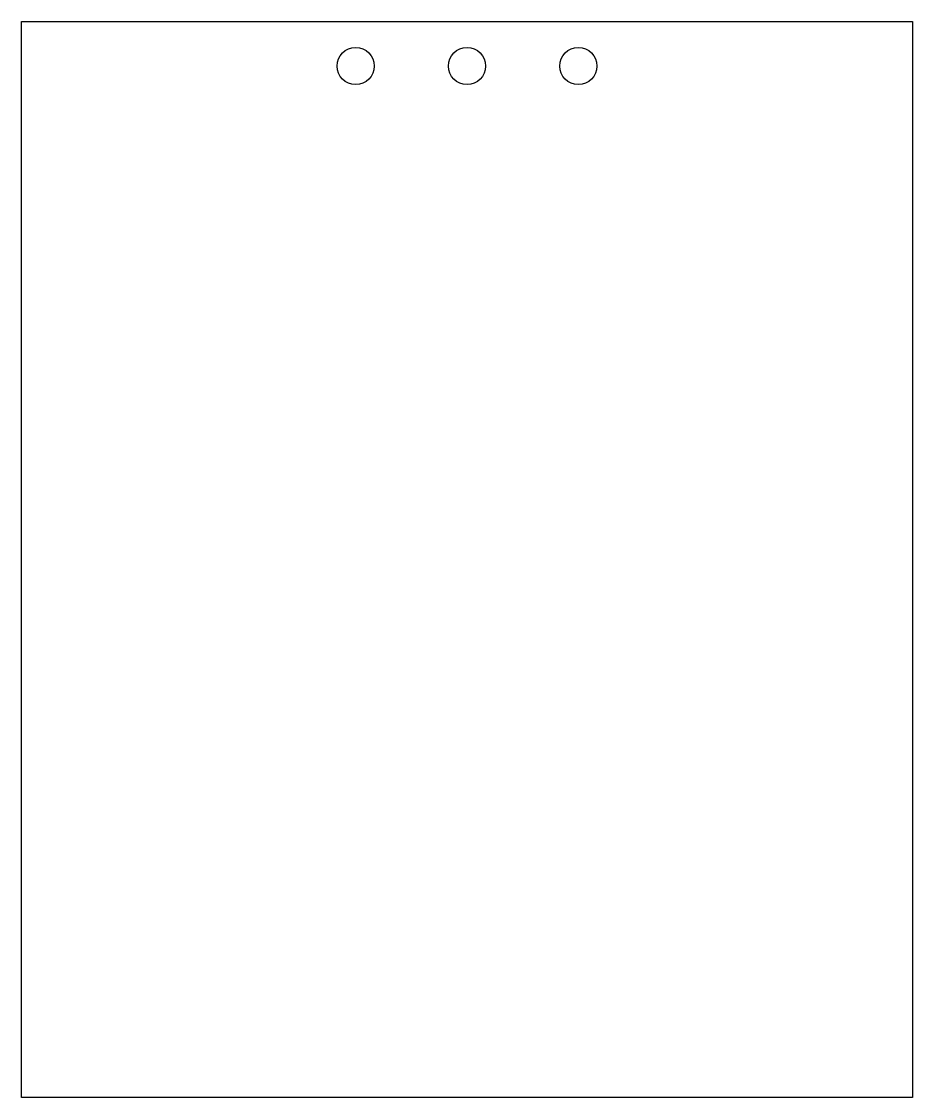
# Model space of a CAD drawing. Header units: millimetres. Extents: x -60 to 60, y -55 to 90.
import ezdxf

# ---------------------------------------------------------------- set-up
doc = ezdxf.new("R2010")
doc.units = ezdxf.units.MM
doc.layers.get('0').update_dxf_attribs({"linetype": 'CONTINUOUS'})

msp = doc.modelspace()

# ---------------------------------------------------------------- linework, layer by layer
msp.add_lwpolyline([(60, -55), (-60, -55), (-60, 90), (60, 90)], close=True)
for centre in [(-15, 84), (0, 84), (15, 84)]:
    msp.add_circle(centre, 2.5)

doc.saveas('drawing.dxf')
